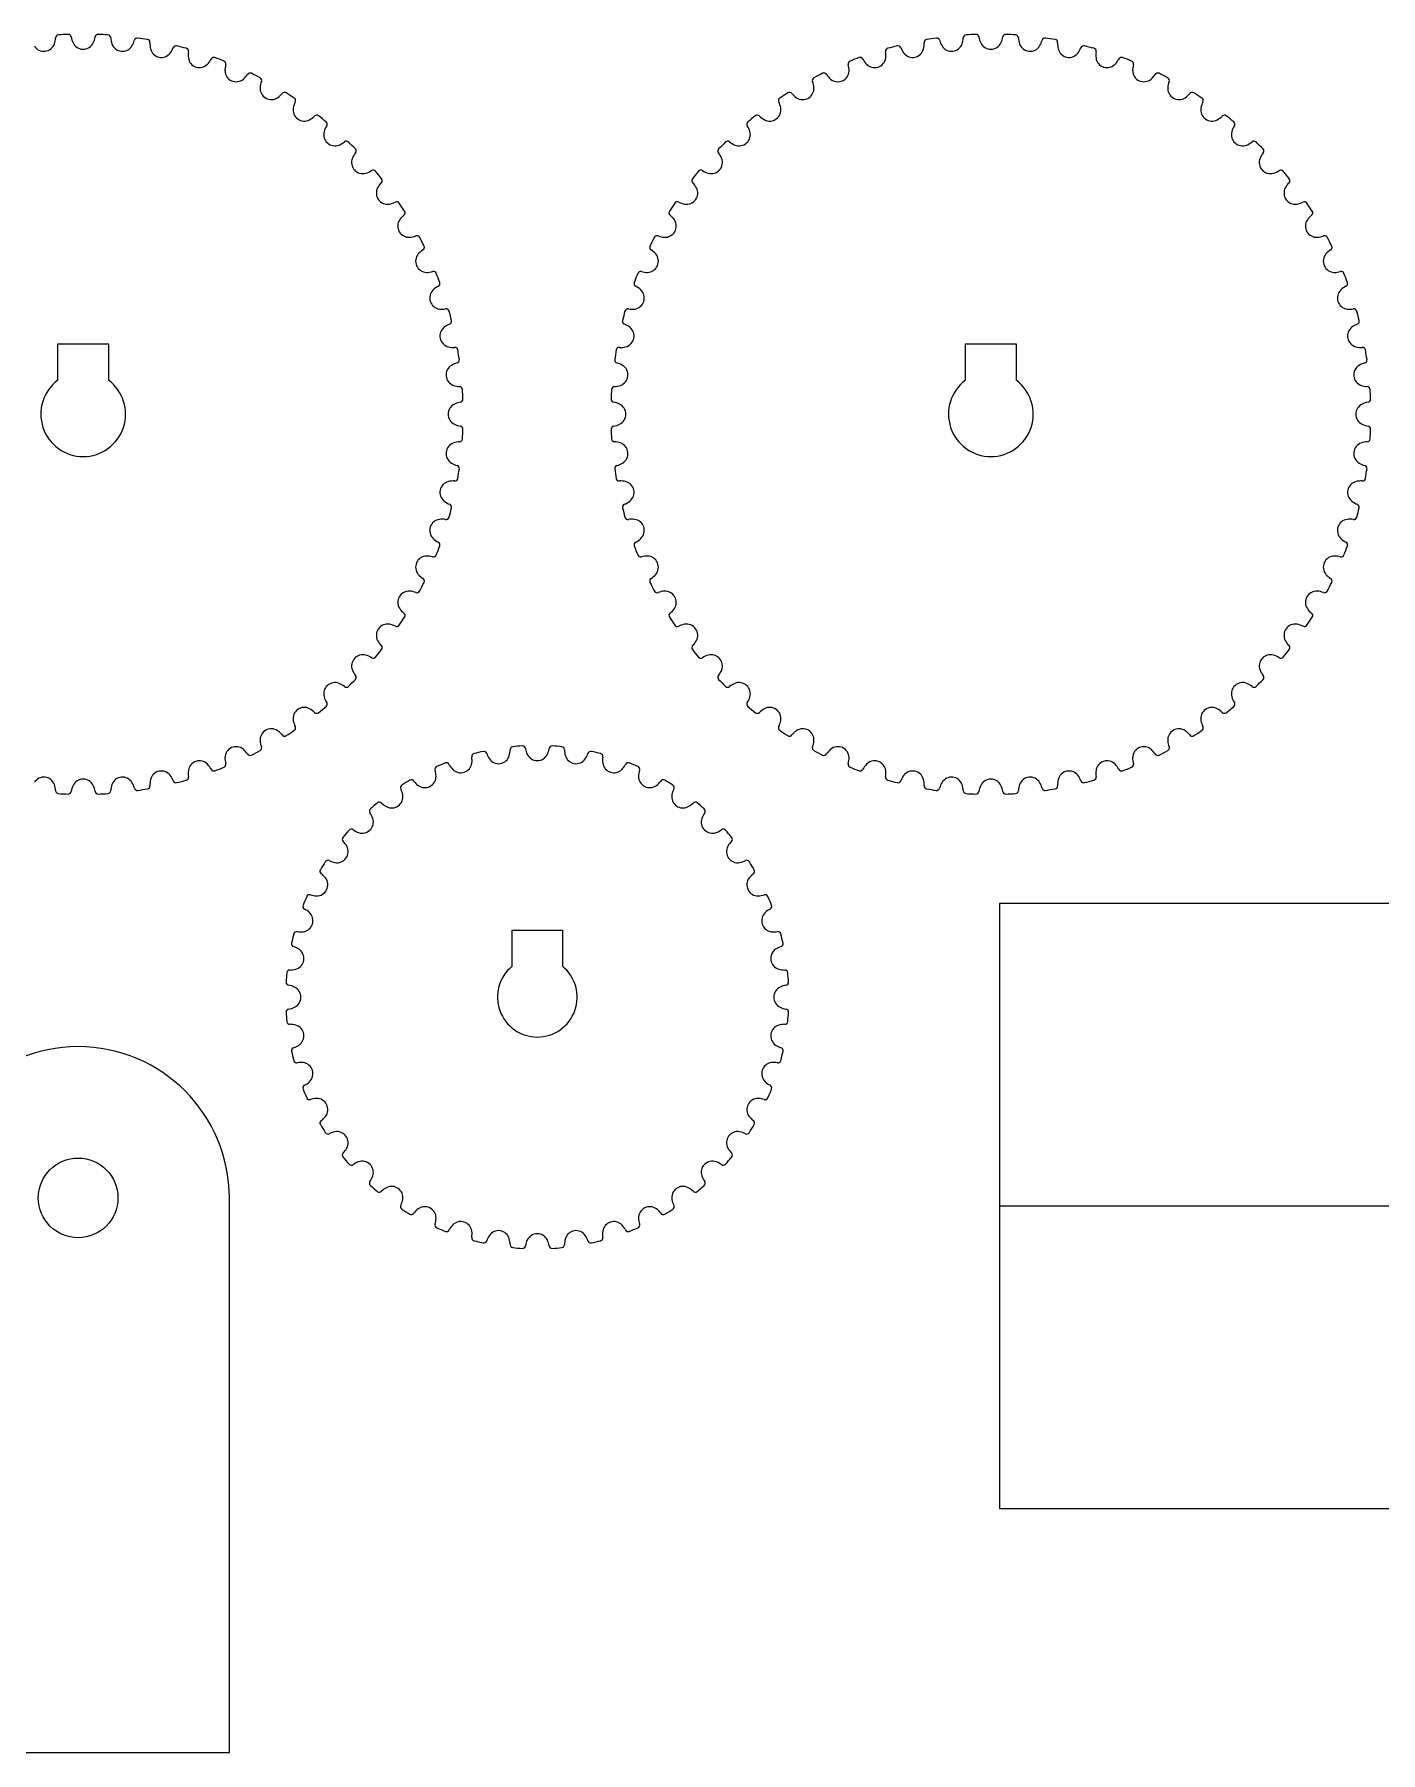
# Model space of a CAD drawing. Header units: millimetres. Extents: x -354 to 1300, y -263 to 109.
# Drawn here: x 1121.8 to 1188.6, y -254.6 to -169.5 of the extents above; entities that cross this region are included whole.
import ezdxf

# ---------------------------------------------------------------- set-up
doc = ezdxf.new("R2010")
doc.units = ezdxf.units.MM

msp = doc.modelspace()

# ---------------------------------------------------------------- linework, layer by layer
at = {"lineweight": 0}
for p, q in [((1123.01, -184.8), (1125.51, -184.8)), ((1123.01, -186.6), (1123.01, -184.8)), ((1125.51, -184.8), (1125.51, -186.6)), ((1168.01, -184.8), (1170.51, -184.8)), ((1168.01, -186.6), (1168.01, -184.8)), ((1170.51, -184.8), (1170.51, -186.6)), ((1227.189, -212.538), (1169.689, -212.538)), ((1169.689, -212.538), (1169.689, -242.538)), ((1145.525, -213.859), (1148.025, -213.859)), ((1145.525, -215.659), (1145.525, -213.859)), ((1148.025, -213.859), (1148.025, -215.659)), ((1131.508, -254.641), (1131.508, -227.141)), ((1169.689, -227.538), (1227.189, -227.538)), ((1169.689, -242.538), (1239.08, -242.538)), ((1066.508, -254.641), (1131.508, -254.641))]:
    msp.add_line(p, q, dxfattribs=at)
msp.add_circle((1124.008, -227.141), 1.975, dxfattribs=at)
for centre, radius, start, end in [((1123.041, -169.633), 0.15, 93.73712, 177.77204), ((1124.26, -188.288), 18.845, 92.26288, 93.73712), ((1123.522, -169.607), 0.15, 8.22796, 92.26288), ((1124.998, -169.607), 0.15, 87.73712, 171.77204), ((1124.26, -188.288), 18.845, 86.26288, 87.73712), ((1125.478, -169.633), 0.15, 2.22796, 86.26288), ((1168.041, -169.633), 0.15, 93.73712, 177.77204), ((1169.26, -188.288), 18.845, 92.26288, 93.73712), ((1168.522, -169.607), 0.15, 8.22796, 92.26288), ((1169.998, -169.607), 0.15, 87.73712, 171.77204), ((1169.26, -188.288), 18.845, 86.26288, 87.73712), ((1170.478, -169.633), 0.15, 2.22796, 86.26288), ((1122.31, -169.74), 0.555, 211.98923, 340.01077), ((1121.892, -169.588), 1, 340.01077, 357.77204), ((1124.66, -169.443), 1, 188.22796, 205.98923), ((1124.26, -169.638), 0.555, 205.98923, 334.01077), ((1123.86, -169.443), 1, 334.01077, 351.77204), ((1126.628, -169.588), 1, 182.22796, 199.98923), ((1126.209, -169.74), 0.555, 199.98923, 328.01077), ((1125.832, -169.504), 1, 328.01077, 345.77204), ((1126.947, -169.787), 0.15, 81.73712, 165.77204), ((1124.26, -188.288), 18.845, 80.26288, 81.73712), ((1127.422, -169.862), 0.15, 356.22796, 80.26288), ((1128.569, -169.938), 1, 176.22796, 193.98923), ((1128.137, -170.045), 0.555, 193.98923, 322.01077), ((1127.787, -169.771), 1, 322.01077, 339.77204), ((1128.866, -170.169), 0.15, 75.73712, 159.77204), ((1124.26, -188.288), 18.845, 74.26288, 75.73712), ((1129.33, -170.294), 0.15, 350.22796, 74.26288), ((1130.464, -170.489), 1, 170.22796, 187.98923), ((1164.189, -170.294), 0.15, 105.73712, 189.77204), ((1163.056, -170.489), 1, 352.01077, 9.77204), ((1169.26, -188.288), 18.845, 104.26288, 105.73712), ((1164.654, -170.169), 0.15, 20.22796, 104.26288), ((1165.733, -169.771), 1, 200.22796, 217.98923), ((1165.382, -170.045), 0.555, 217.98923, 346.01077), ((1164.951, -169.938), 1, 346.01077, 3.77204), ((1166.098, -169.862), 0.15, 99.73712, 183.77204), ((1169.26, -188.288), 18.845, 98.26288, 99.73712), ((1166.573, -169.787), 0.15, 14.22796, 98.26288), ((1167.688, -169.504), 1, 194.22796, 211.98923), ((1167.31, -169.74), 0.555, 211.98923, 340.01077), ((1166.892, -169.588), 1, 340.01077, 357.77204), ((1169.66, -169.443), 1, 188.22796, 205.98923), ((1169.26, -169.638), 0.555, 205.98923, 334.01077), ((1168.86, -169.443), 1, 334.01077, 351.77204), ((1171.628, -169.588), 1, 182.22796, 199.98923), ((1171.209, -169.74), 0.555, 199.98923, 328.01077), ((1170.832, -169.504), 1, 328.01077, 345.77204), ((1171.947, -169.787), 0.15, 81.73712, 165.77204), ((1169.26, -188.288), 18.845, 80.26288, 81.73712), ((1172.422, -169.862), 0.15, 356.22796, 80.26288), ((1173.569, -169.938), 1, 176.22796, 193.98923), ((1173.137, -170.045), 0.555, 193.98923, 322.01077), ((1172.787, -169.771), 1, 322.01077, 339.77204), ((1173.866, -170.169), 0.15, 75.73712, 159.77204), ((1169.26, -188.288), 18.845, 74.26288, 75.73712), ((1174.33, -170.294), 0.15, 350.22796, 74.26288), ((1175.464, -170.489), 1, 170.22796, 187.98923), ((1130.023, -170.551), 0.555, 187.98923, 316.01077), ((1129.703, -170.242), 1, 316.01077, 333.77204), ((1130.735, -170.75), 0.15, 69.73712, 153.77204), ((1124.26, -188.288), 18.845, 68.26288, 69.73712), ((1131.184, -170.922), 0.15, 344.22796, 68.26288), ((1132.29, -171.235), 1, 164.22796, 181.98923), ((1162.336, -170.922), 0.15, 111.73712, 195.77204), ((1161.23, -171.235), 1, 358.01077, 15.77204), ((1169.26, -188.288), 18.845, 110.26288, 111.73712), ((1162.785, -170.75), 0.15, 26.22796, 110.26288), ((1163.817, -170.242), 1, 206.22796, 223.98923), ((1163.497, -170.551), 0.555, 223.98923, 352.01077), ((1175.023, -170.551), 0.555, 187.98923, 316.01077), ((1174.703, -170.242), 1, 316.01077, 333.77204), ((1175.735, -170.75), 0.15, 69.73712, 153.77204), ((1169.26, -188.288), 18.845, 68.26288, 69.73712), ((1176.184, -170.922), 0.15, 344.22796, 68.26288), ((1177.29, -171.235), 1, 164.22796, 181.98923), ((1131.846, -171.25), 0.555, 181.98923, 310.01077), ((1131.559, -170.909), 1, 310.01077, 327.77204), ((1132.532, -171.523), 0.15, 63.73712, 147.77204), ((1124.26, -188.288), 18.845, 62.26288, 63.73712), ((1132.961, -171.741), 0.15, 338.22796, 62.26288), ((1134.029, -172.168), 1, 158.22796, 175.98923), ((1160.559, -171.741), 0.15, 117.73712, 201.77204), ((1159.491, -172.168), 1, 4.01077, 21.77204), ((1169.26, -188.288), 18.845, 116.26288, 117.73712), ((1160.988, -171.523), 0.15, 32.22796, 116.26288), ((1161.96, -170.909), 1, 212.22796, 229.98923), ((1161.674, -171.25), 0.555, 229.98923, 358.01077), ((1176.846, -171.25), 0.555, 181.98923, 310.01077), ((1176.559, -170.909), 1, 310.01077, 327.77204), ((1177.532, -171.523), 0.15, 63.73712, 147.77204), ((1169.26, -188.288), 18.845, 62.26288, 63.73712), ((1177.961, -171.741), 0.15, 338.22796, 62.26288), ((1179.029, -172.168), 1, 158.22796, 175.98923), ((1133.585, -172.136), 0.555, 175.98923, 304.01077), ((1133.336, -171.768), 1, 304.01077, 321.77204), ((1134.239, -172.479), 0.15, 57.73712, 141.77204), ((1124.26, -188.288), 18.845, 56.26288, 57.73712), ((1135.66, -173.277), 1, 152.22796, 169.98923), ((1134.643, -172.741), 0.15, 332.22796, 56.26288), ((1158.877, -172.741), 0.15, 123.73712, 207.77204), ((1157.86, -173.277), 1, 10.01077, 27.77204), ((1169.26, -188.288), 18.845, 122.26288, 123.73712), ((1159.28, -172.479), 0.15, 38.22796, 122.26288), ((1160.184, -171.768), 1, 218.22796, 235.98923), ((1159.935, -172.136), 0.555, 235.98923, 4.01077), ((1178.585, -172.136), 0.555, 175.98923, 304.01077), ((1178.336, -171.768), 1, 304.01077, 321.77204), ((1179.239, -172.479), 0.15, 57.73712, 141.77204), ((1169.26, -188.288), 18.845, 56.26288, 57.73712), ((1180.66, -173.277), 1, 152.22796, 169.98923), ((1179.643, -172.741), 0.15, 332.22796, 56.26288), ((1135.222, -173.2), 0.555, 169.98923, 298.01077), ((1135.013, -172.807), 1, 298.01077, 315.77204), ((1135.837, -173.609), 0.15, 51.73712, 135.77204), ((1124.26, -188.288), 18.845, 50.26288, 51.73712), ((1169.26, -188.288), 18.845, 128.26288, 129.73712), ((1157.683, -173.609), 0.15, 44.22796, 128.26288), ((1158.507, -172.807), 1, 224.22796, 241.98923), ((1158.298, -173.2), 0.555, 241.98923, 10.01077), ((1180.222, -173.2), 0.555, 169.98923, 298.01077), ((1180.013, -172.807), 1, 298.01077, 315.77204), ((1180.837, -173.609), 0.15, 51.73712, 135.77204), ((1169.26, -188.288), 18.845, 50.26288, 51.73712), ((1136.739, -174.428), 0.555, 163.98923, 292.01077), ((1137.167, -174.551), 1, 146.22796, 163.98923), ((1136.211, -173.912), 0.15, 326.22796, 50.26288), ((1156.781, -174.428), 0.555, 247.98923, 16.01077), ((1157.309, -173.912), 0.15, 129.73712, 213.77204), ((1156.353, -174.551), 1, 16.01077, 33.77204), ((1181.739, -174.428), 0.555, 163.98923, 292.01077), ((1182.167, -174.551), 1, 146.22796, 163.98923), ((1181.211, -173.912), 0.15, 326.22796, 50.26288), ((1136.572, -174.016), 1, 292.01077, 309.77204), ((1137.308, -174.899), 0.15, 45.73712, 129.77204), ((1124.26, -188.288), 18.845, 44.26288, 45.73712), ((1138.532, -175.975), 1, 140.22796, 157.98923), ((1137.648, -175.24), 0.15, 320.22796, 44.26288), ((1155.872, -175.24), 0.15, 135.73712, 219.77204), ((1154.988, -175.975), 1, 22.01077, 39.77204), ((1169.26, -188.288), 18.845, 134.26288, 135.73712), ((1156.212, -174.899), 0.15, 50.22796, 134.26288), ((1156.947, -174.016), 1, 230.22796, 247.98923), ((1181.572, -174.016), 1, 292.01077, 309.77204), ((1182.308, -174.899), 0.15, 45.73712, 129.77204), ((1169.26, -188.288), 18.845, 44.26288, 45.73712), ((1183.532, -175.975), 1, 140.22796, 157.98923), ((1182.648, -175.24), 0.15, 320.22796, 44.26288), ((1138.12, -175.808), 0.555, 157.98923, 286.01077), ((1137.997, -175.381), 1, 286.01077, 303.77204), ((1138.636, -176.337), 0.15, 39.73712, 123.77204), ((1124.26, -188.288), 18.845, 38.26288, 39.73712), ((1169.26, -188.288), 18.845, 140.26288, 141.73712), ((1154.884, -176.337), 0.15, 56.22796, 140.26288), ((1155.523, -175.381), 1, 236.22796, 253.98923), ((1155.4, -175.808), 0.555, 253.98923, 22.01077), ((1183.12, -175.808), 0.555, 157.98923, 286.01077), ((1182.997, -175.381), 1, 286.01077, 303.77204), ((1183.636, -176.337), 0.15, 39.73712, 123.77204), ((1169.26, -188.288), 18.845, 38.26288, 39.73712), ((1139.348, -177.326), 0.555, 151.98923, 280.01077), ((1139.741, -177.535), 1, 134.22796, 151.98923), ((1138.939, -176.711), 0.15, 314.22796, 38.26288), ((1154.172, -177.326), 0.555, 259.98923, 28.01077), ((1154.581, -176.711), 0.15, 141.73712, 225.77204), ((1153.779, -177.535), 1, 28.01077, 45.77204), ((1184.348, -177.326), 0.555, 151.98923, 280.01077), ((1184.741, -177.535), 1, 134.22796, 151.98923), ((1183.939, -176.711), 0.15, 314.22796, 38.26288), ((1139.271, -176.887), 1, 280.01077, 297.77204), ((1139.807, -177.905), 0.15, 33.73712, 117.77204), ((1124.26, -188.288), 18.845, 32.26288, 33.73712), ((1169.26, -188.288), 18.845, 146.26288, 147.73712), ((1153.713, -177.905), 0.15, 62.22796, 146.26288), ((1154.249, -176.887), 1, 242.22796, 259.98923), ((1184.271, -176.887), 1, 280.01077, 297.77204), ((1184.807, -177.905), 0.15, 33.73712, 117.77204), ((1169.26, -188.288), 18.845, 32.26288, 33.73712), ((1140.411, -178.963), 0.555, 145.98923, 274.01077), ((1140.78, -179.212), 1, 128.22796, 145.98923), ((1140.069, -178.308), 0.15, 308.22796, 32.26288), ((1153.109, -178.963), 0.555, 265.98923, 34.01077), ((1153.451, -178.308), 0.15, 147.73712, 231.77204), ((1152.74, -179.212), 1, 34.01077, 51.77204), ((1185.411, -178.963), 0.555, 145.98923, 274.01077), ((1185.78, -179.212), 1, 128.22796, 145.98923), ((1185.069, -178.308), 0.15, 308.22796, 32.26288), ((1140.38, -178.519), 1, 274.01077, 291.77204), ((1140.807, -179.587), 0.15, 27.73712, 111.77204), ((1124.26, -188.288), 18.845, 26.26288, 27.73712), ((1169.26, -188.288), 18.845, 152.26288, 153.73712), ((1152.713, -179.587), 0.15, 68.22796, 152.26288), ((1153.14, -178.519), 1, 248.22796, 265.98923), ((1185.38, -178.519), 1, 274.01077, 291.77204), ((1185.807, -179.587), 0.15, 27.73712, 111.77204), ((1169.26, -188.288), 18.845, 26.26288, 27.73712), ((1141.298, -180.702), 0.555, 139.98923, 268.01077), ((1141.638, -180.988), 1, 122.22796, 139.98923), ((1141.025, -180.015), 0.15, 302.22796, 26.26288), ((1152.222, -180.702), 0.555, 271.98923, 40.01077), ((1152.495, -180.015), 0.15, 153.73712, 237.77204), ((1151.881, -180.988), 1, 40.01077, 57.77204), ((1186.298, -180.702), 0.555, 139.98923, 268.01077), ((1186.638, -180.988), 1, 122.22796, 139.98923), ((1186.025, -180.015), 0.15, 302.22796, 26.26288), ((1141.313, -180.257), 1, 268.01077, 285.77204), ((1141.626, -181.364), 0.15, 21.73712, 105.77204), ((1124.26, -188.288), 18.845, 20.26288, 21.73712), ((1169.26, -188.288), 18.845, 158.26288, 159.73712), ((1151.894, -181.364), 0.15, 74.22796, 158.26288), ((1152.207, -180.257), 1, 254.22796, 271.98923), ((1186.313, -180.257), 1, 268.01077, 285.77204), ((1186.626, -181.364), 0.15, 21.73712, 105.77204), ((1169.26, -188.288), 18.845, 20.26288, 21.73712), ((1141.997, -182.525), 0.555, 133.98923, 262.01077), ((1142.306, -182.845), 1, 116.22796, 133.98923), ((1141.798, -181.813), 0.15, 296.22796, 20.26288), ((1151.722, -181.813), 0.15, 159.73712, 243.77204), ((1151.523, -182.525), 0.555, 277.98923, 46.01077), ((1151.214, -182.845), 1, 46.01077, 63.77204), ((1186.997, -182.525), 0.555, 133.98923, 262.01077), ((1187.306, -182.845), 1, 116.22796, 133.98923), ((1186.798, -181.813), 0.15, 296.22796, 20.26288), ((1142.059, -182.084), 1, 262.01077, 279.77204), ((1142.254, -183.217), 0.15, 15.73712, 99.77204), ((1151.266, -183.217), 0.15, 80.22796, 164.26288), ((1151.461, -182.084), 1, 260.22796, 277.98923), ((1187.059, -182.084), 1, 262.01077, 279.77204), ((1187.254, -183.217), 0.15, 15.73712, 99.77204), ((1142.502, -184.41), 0.555, 127.98923, 256.01077), ((1142.776, -184.761), 1, 110.22796, 127.98923), ((1124.26, -188.288), 18.845, 14.26288, 15.73712), ((1142.379, -183.682), 0.15, 290.22796, 14.26288), ((1151.141, -183.682), 0.15, 165.73712, 249.77204), ((1169.26, -188.288), 18.845, 164.26288, 165.73712), ((1150.744, -184.761), 1, 52.01077, 69.77204), ((1151.017, -184.41), 0.555, 283.98923, 52.01077), ((1187.502, -184.41), 0.555, 127.98923, 256.01077), ((1187.776, -184.761), 1, 110.22796, 127.98923), ((1169.26, -188.288), 18.845, 14.26288, 15.73712), ((1187.379, -183.682), 0.15, 290.22796, 14.26288), ((1142.61, -183.978), 1, 256.01077, 273.77204), ((1142.686, -185.126), 0.15, 9.73712, 93.77204), ((1142.761, -185.601), 0.15, 284.22796, 8.26288), ((1124.26, -188.288), 18.845, 8.26288, 9.73712), ((1150.759, -185.601), 0.15, 171.73712, 255.77204), ((1169.26, -188.288), 18.845, 170.26288, 171.73712), ((1150.834, -185.126), 0.15, 86.22796, 170.26288), ((1150.91, -183.978), 1, 266.22796, 283.98923), ((1187.61, -183.978), 1, 256.01077, 273.77204), ((1187.686, -185.126), 0.15, 9.73712, 93.77204), ((1187.761, -185.601), 0.15, 284.22796, 8.26288), ((1169.26, -188.288), 18.845, 8.26288, 9.73712), ((1142.808, -186.338), 0.555, 121.98923, 250.01077), ((1143.043, -186.716), 1, 104.22796, 121.98923), ((1150.476, -186.716), 1, 58.01077, 75.77204), ((1150.712, -186.338), 0.555, 289.98923, 58.01077), ((1187.808, -186.338), 0.555, 121.98923, 250.01077), ((1188.043, -186.716), 1, 104.22796, 121.98923), ((1124.26, -188.288), 2.1, 126.52961, 53.47039), ((1142.96, -185.92), 1, 250.01077, 267.77204), ((1142.915, -187.069), 0.15, 3.73712, 87.77204), ((1124.26, -188.288), 18.845, 2.26288, 3.73712), ((1169.26, -188.288), 18.845, 176.26288, 177.73712), ((1150.605, -187.069), 0.15, 92.22796, 176.26288), ((1150.56, -185.92), 1, 272.22796, 289.98923), ((1169.26, -188.288), 2.1, 126.52961, 53.47039), ((1187.96, -185.92), 1, 250.01077, 267.77204), ((1187.915, -187.069), 0.15, 3.73712, 87.77204), ((1169.26, -188.288), 18.845, 2.26288, 3.73712), ((1142.91, -188.288), 0.555, 115.98923, 244.01077), ((1143.105, -188.688), 1, 98.22796, 115.98923), ((1142.94, -187.55), 0.15, 278.22796, 2.26288), ((1150.58, -187.55), 0.15, 177.73712, 261.77204), ((1150.415, -188.688), 1, 64.01077, 81.77204), ((1150.61, -188.288), 0.555, 295.98923, 64.01077), ((1187.91, -188.288), 0.555, 115.98923, 244.01077), ((1188.105, -188.688), 1, 98.22796, 115.98923), ((1187.94, -187.55), 0.15, 278.22796, 2.26288), ((1143.105, -187.888), 1, 244.01077, 261.77204), ((1142.94, -189.026), 0.15, 357.73712, 81.77204), ((1124.26, -188.288), 18.845, 356.26288, 357.73712), ((1150.58, -189.026), 0.15, 98.22796, 182.26288), ((1169.26, -188.288), 18.845, 182.26288, 183.73712), ((1150.415, -187.888), 1, 278.22796, 295.98923), ((1188.105, -187.888), 1, 244.01077, 261.77204), ((1187.94, -189.026), 0.15, 357.73712, 81.77204), ((1169.26, -188.288), 18.845, 356.26288, 357.73712), ((1142.808, -190.237), 0.555, 109.98923, 238.01077), ((1142.96, -190.655), 1, 92.22796, 109.98923), ((1142.915, -189.506), 0.15, 272.22796, 356.26288), ((1150.605, -189.506), 0.15, 183.73712, 267.77204), ((1150.56, -190.655), 1, 70.01077, 87.77204), ((1150.712, -190.237), 0.555, 301.98923, 70.01077), ((1187.808, -190.237), 0.555, 109.98923, 238.01077), ((1187.96, -190.655), 1, 92.22796, 109.98923), ((1187.915, -189.506), 0.15, 272.22796, 356.26288), ((1143.043, -189.86), 1, 238.01077, 255.77204), ((1150.476, -189.86), 1, 284.22796, 301.98923), ((1188.043, -189.86), 1, 238.01077, 255.77204), ((1142.502, -192.165), 0.555, 103.98923, 232.01077), ((1142.61, -192.597), 1, 86.22796, 103.98923), ((1142.686, -191.45), 0.15, 266.22796, 350.26288), ((1142.761, -190.975), 0.15, 351.73712, 75.77204), ((1124.26, -188.288), 18.845, 350.26288, 351.73712), ((1150.759, -190.975), 0.15, 104.22796, 188.26288), ((1169.26, -188.288), 18.845, 188.26288, 189.73712), ((1150.834, -191.45), 0.15, 189.73712, 273.77204), ((1150.91, -192.597), 1, 76.01077, 93.77204), ((1151.017, -192.165), 0.555, 307.98923, 76.01077), ((1187.502, -192.165), 0.555, 103.98923, 232.01077), ((1187.61, -192.597), 1, 86.22796, 103.98923), ((1187.686, -191.45), 0.15, 266.22796, 350.26288), ((1187.761, -190.975), 0.15, 351.73712, 75.77204), ((1169.26, -188.288), 18.845, 350.26288, 351.73712), ((1142.776, -191.815), 1, 232.01077, 249.77204), ((1124.26, -188.288), 18.845, 344.26288, 345.73712), ((1142.379, -192.894), 0.15, 345.73712, 69.77204), ((1151.141, -192.894), 0.15, 110.22796, 194.26288), ((1169.26, -188.288), 18.845, 194.26288, 195.73712), ((1150.744, -191.815), 1, 290.22796, 307.98923), ((1187.776, -191.815), 1, 232.01077, 249.77204), ((1169.26, -188.288), 18.845, 344.26288, 345.73712), ((1187.379, -192.894), 0.15, 345.73712, 69.77204), ((1141.997, -194.051), 0.555, 97.98923, 226.01077), ((1142.059, -194.492), 1, 80.22796, 97.98923), ((1142.254, -193.358), 0.15, 260.22796, 344.26288), ((1151.266, -193.358), 0.15, 195.73712, 279.77204), ((1151.461, -194.492), 1, 82.01077, 99.77204), ((1151.523, -194.051), 0.555, 313.98923, 82.01077), ((1186.997, -194.051), 0.555, 97.98923, 226.01077), ((1187.059, -194.492), 1, 80.22796, 97.98923), ((1187.254, -193.358), 0.15, 260.22796, 344.26288), ((1142.306, -193.731), 1, 226.01077, 243.77204), ((1124.26, -188.288), 18.845, 338.26288, 339.73712), ((1141.798, -194.762), 0.15, 339.73712, 63.77204), ((1151.722, -194.762), 0.15, 116.22796, 200.26288), ((1169.26, -188.288), 18.845, 200.26288, 201.73712), ((1151.214, -193.731), 1, 296.22796, 313.98923), ((1187.306, -193.731), 1, 226.01077, 243.77204), ((1169.26, -188.288), 18.845, 338.26288, 339.73712), ((1186.798, -194.762), 0.15, 339.73712, 63.77204), ((1141.298, -195.873), 0.555, 91.98923, 220.01077), ((1141.313, -196.318), 1, 74.22796, 91.98923), ((1141.626, -195.211), 0.15, 254.22796, 338.26288), ((1151.894, -195.211), 0.15, 201.73712, 285.77204), ((1152.207, -196.318), 1, 88.01077, 105.77204), ((1152.222, -195.873), 0.555, 319.98923, 88.01077), ((1186.298, -195.873), 0.555, 91.98923, 220.01077), ((1186.313, -196.318), 1, 74.22796, 91.98923), ((1186.626, -195.211), 0.15, 254.22796, 338.26288), ((1141.638, -195.587), 1, 220.01077, 237.77204), ((1124.26, -188.288), 18.845, 332.26288, 333.73712), ((1141.025, -196.56), 0.15, 333.73712, 57.77204), ((1152.495, -196.56), 0.15, 122.22796, 206.26288), ((1169.26, -188.288), 18.845, 206.26288, 207.73712), ((1151.881, -195.587), 1, 302.22796, 319.98923), ((1186.638, -195.587), 1, 220.01077, 237.77204), ((1169.26, -188.288), 18.845, 332.26288, 333.73712), ((1186.025, -196.56), 0.15, 333.73712, 57.77204), ((1140.411, -197.613), 0.555, 85.98923, 214.01077), ((1140.38, -198.057), 1, 68.22796, 85.98923), ((1140.807, -196.989), 0.15, 248.22796, 332.26288), ((1152.713, -196.989), 0.15, 207.73712, 291.77204), ((1153.14, -198.057), 1, 94.01077, 111.77204), ((1153.109, -197.613), 0.555, 325.98923, 94.01077), ((1185.411, -197.613), 0.555, 85.98923, 214.01077), ((1185.38, -198.057), 1, 68.22796, 85.98923), ((1185.807, -196.989), 0.15, 248.22796, 332.26288), ((1124.26, -188.288), 18.845, 326.26288, 327.73712), ((1140.78, -197.364), 1, 214.01077, 231.77204), ((1140.069, -198.267), 0.15, 327.73712, 51.77204), ((1153.451, -198.267), 0.15, 128.22796, 212.26288), ((1169.26, -188.288), 18.845, 212.26288, 213.73712), ((1152.74, -197.364), 1, 308.22796, 325.98923), ((1169.26, -188.288), 18.845, 326.26288, 327.73712), ((1185.78, -197.364), 1, 214.01077, 231.77204), ((1185.069, -198.267), 0.15, 327.73712, 51.77204), ((1139.348, -199.25), 0.555, 79.98923, 208.01077), ((1139.271, -199.688), 1, 62.22796, 79.98923), ((1139.807, -198.671), 0.15, 242.22796, 326.26288), ((1153.713, -198.671), 0.15, 213.73712, 297.77204), ((1154.249, -199.688), 1, 100.01077, 117.77204), ((1154.172, -199.25), 0.555, 331.98923, 100.01077), ((1184.348, -199.25), 0.555, 79.98923, 208.01077), ((1184.271, -199.688), 1, 62.22796, 79.98923), ((1184.807, -198.671), 0.15, 242.22796, 326.26288), ((1124.26, -188.288), 18.845, 320.26288, 321.73712), ((1139.741, -199.041), 1, 208.01077, 225.77204), ((1138.939, -199.865), 0.15, 321.73712, 45.77204), ((1154.581, -199.865), 0.15, 134.22796, 218.26288), ((1169.26, -188.288), 18.845, 218.26288, 219.73712), ((1153.779, -199.041), 1, 314.22796, 331.98923), ((1169.26, -188.288), 18.845, 320.26288, 321.73712), ((1184.741, -199.041), 1, 208.01077, 225.77204), ((1183.939, -199.865), 0.15, 321.73712, 45.77204), ((1138.12, -200.767), 0.555, 73.98923, 202.01077), ((1138.532, -200.6), 1, 202.01077, 219.77204), ((1137.997, -201.195), 1, 56.22796, 73.98923), ((1138.636, -200.239), 0.15, 236.22796, 320.26288), ((1154.884, -200.239), 0.15, 219.73712, 303.77204), ((1155.523, -201.195), 1, 106.01077, 123.77204), ((1155.4, -200.767), 0.555, 337.98923, 106.01077), ((1154.988, -200.6), 1, 320.22796, 337.98923), ((1183.12, -200.767), 0.555, 73.98923, 202.01077), ((1183.532, -200.6), 1, 202.01077, 219.77204), ((1182.997, -201.195), 1, 56.22796, 73.98923), ((1183.636, -200.239), 0.15, 236.22796, 320.26288), ((1136.739, -202.147), 0.555, 67.98923, 196.01077), ((1136.572, -202.56), 1, 50.22796, 67.98923), ((1137.308, -201.676), 0.15, 230.22796, 314.26288), ((1124.26, -188.288), 18.845, 314.26288, 315.73712), ((1137.648, -201.336), 0.15, 315.73712, 39.77204), ((1155.872, -201.336), 0.15, 140.22796, 224.26288), ((1169.26, -188.288), 18.845, 224.26288, 225.73712), ((1156.212, -201.676), 0.15, 225.73712, 309.77204), ((1156.947, -202.56), 1, 112.01077, 129.77204), ((1156.781, -202.147), 0.555, 343.98923, 112.01077), ((1181.739, -202.147), 0.555, 67.98923, 196.01077), ((1181.572, -202.56), 1, 50.22796, 67.98923), ((1182.308, -201.676), 0.15, 230.22796, 314.26288), ((1169.26, -188.288), 18.845, 314.26288, 315.73712), ((1182.648, -201.336), 0.15, 315.73712, 39.77204), ((1137.167, -202.025), 1, 196.01077, 213.77204), ((1136.211, -202.664), 0.15, 309.73712, 33.77204), ((1157.309, -202.664), 0.15, 146.22796, 230.26288), ((1156.353, -202.025), 1, 326.22796, 343.98923), ((1182.167, -202.025), 1, 196.01077, 213.77204), ((1181.211, -202.664), 0.15, 309.73712, 33.77204), ((1135.222, -203.376), 0.555, 61.98923, 190.01077), ((1135.66, -203.299), 1, 190.01077, 207.77204), ((1135.013, -203.769), 1, 44.22796, 61.98923), ((1135.837, -202.967), 0.15, 224.22796, 308.26288), ((1124.26, -188.288), 18.845, 308.26288, 309.73712), ((1169.26, -188.288), 18.845, 230.26288, 231.73712), ((1157.683, -202.967), 0.15, 231.73712, 315.77204), ((1158.507, -203.769), 1, 118.01077, 135.77204), ((1158.298, -203.376), 0.555, 349.98923, 118.01077), ((1157.86, -203.299), 1, 332.22796, 349.98923), ((1180.222, -203.376), 0.555, 61.98923, 190.01077), ((1180.66, -203.299), 1, 190.01077, 207.77204), ((1180.013, -203.769), 1, 44.22796, 61.98923), ((1180.837, -202.967), 0.15, 224.22796, 308.26288), ((1169.26, -188.288), 18.845, 308.26288, 309.73712), ((1133.585, -204.439), 0.555, 55.98923, 184.01077), ((1133.336, -204.808), 1, 38.22796, 55.98923), ((1134.239, -204.096), 0.15, 218.22796, 302.26288), ((1124.26, -188.288), 18.845, 302.26288, 303.73712), ((1134.643, -203.834), 0.15, 303.73712, 27.77204), ((1158.877, -203.834), 0.15, 152.22796, 236.26288), ((1169.26, -188.288), 18.845, 236.26288, 237.73712), ((1159.28, -204.096), 0.15, 237.73712, 321.77204), ((1160.184, -204.808), 1, 124.01077, 141.77204), ((1159.935, -204.439), 0.555, 355.98923, 124.01077), ((1178.585, -204.439), 0.555, 55.98923, 184.01077), ((1178.336, -204.808), 1, 38.22796, 55.98923), ((1179.239, -204.096), 0.15, 218.22796, 302.26288), ((1169.26, -188.288), 18.845, 302.26288, 303.73712), ((1179.643, -203.834), 0.15, 303.73712, 27.77204), ((1131.846, -205.325), 0.555, 49.98923, 178.01077), ((1131.559, -205.666), 1, 32.22796, 49.98923), ((1132.532, -205.053), 0.15, 212.22796, 296.26288), ((1124.26, -188.288), 18.845, 296.26288, 297.73712), ((1134.029, -204.408), 1, 184.01077, 201.77204), ((1132.961, -204.835), 0.15, 297.73712, 21.77204), ((1143.674, -205.26), 0.15, 104.57157, 189.39533), ((1142.539, -205.448), 1, 352.01077, 9.39533), ((1146.775, -217.188), 12.475, 102.42843, 104.57157), ((1144.122, -205.152), 0.15, 17.60467, 102.42843), ((1145.218, -204.804), 1, 197.60467, 214.98923), ((1144.854, -205.06), 0.555, 214.98923, 343.01077), ((1144.428, -204.93), 1, 343.01077, 0.39533), ((1145.578, -204.922), 0.15, 95.57157, 180.39533), ((1146.775, -217.188), 12.475, 93.42843, 95.57157), ((1146.038, -204.885), 0.15, 8.60467, 93.42843), ((1147.175, -204.713), 1, 188.60467, 205.98923), ((1146.775, -204.908), 0.555, 205.98923, 334.01077), ((1146.375, -204.713), 1, 334.01077, 351.39533), ((1147.512, -204.885), 0.15, 86.57157, 171.39533), ((1146.775, -217.188), 12.475, 84.42843, 86.57157), ((1147.971, -204.922), 0.15, 359.60467, 84.42843), ((1149.121, -204.93), 1, 179.60467, 196.98923), ((1148.696, -205.06), 0.555, 196.98923, 325.01077), ((1148.331, -204.804), 1, 325.01077, 342.39533), ((1149.427, -205.152), 0.15, 77.57157, 162.39533), ((1146.775, -217.188), 12.475, 75.42843, 77.57157), ((1149.876, -205.26), 0.15, 350.60467, 75.42843), ((1151.01, -205.448), 1, 170.60467, 187.98923), ((1160.559, -204.835), 0.15, 158.22796, 242.26288), ((1159.491, -204.408), 1, 338.22796, 355.98923), ((1169.26, -188.288), 18.845, 242.26288, 243.73712), ((1160.988, -205.053), 0.15, 243.73712, 327.77204), ((1161.96, -205.666), 1, 130.01077, 147.77204), ((1161.674, -205.325), 0.555, 1.98923, 130.01077), ((1176.846, -205.325), 0.555, 49.98923, 178.01077), ((1176.559, -205.666), 1, 32.22796, 49.98923), ((1177.532, -205.053), 0.15, 212.22796, 296.26288), ((1169.26, -188.288), 18.845, 296.26288, 297.73712), ((1179.029, -204.408), 1, 184.01077, 201.77204), ((1177.961, -204.835), 0.15, 297.73712, 21.77204), ((1128.137, -206.53), 0.555, 37.98923, 166.01077), ((1130.464, -206.087), 1, 172.01077, 189.77204), ((1130.023, -206.025), 0.555, 43.98923, 172.01077), ((1129.703, -206.334), 1, 26.22796, 43.98923), ((1130.735, -205.826), 0.15, 206.22796, 290.26288), ((1124.26, -188.288), 18.845, 290.26288, 291.73712), ((1131.184, -205.653), 0.15, 291.73712, 15.77204), ((1132.29, -205.341), 1, 178.01077, 195.77204), ((1141.846, -205.892), 0.15, 113.57157, 198.39533), ((1140.755, -206.255), 1, 1.01077, 18.39533), ((1146.775, -217.188), 12.475, 111.42843, 113.57157), ((1142.272, -205.715), 0.15, 26.60467, 111.42843), ((1143.3, -205.2), 1, 206.60467, 223.98923), ((1142.98, -205.509), 0.555, 223.98923, 352.01077), ((1150.57, -205.509), 0.555, 187.98923, 316.01077), ((1150.249, -205.2), 1, 316.01077, 333.39533), ((1151.278, -205.715), 0.15, 68.57157, 153.39533), ((1146.775, -217.188), 12.475, 66.42843, 68.57157), ((1151.704, -205.892), 0.15, 341.60467, 66.42843), ((1152.795, -206.255), 1, 161.60467, 178.98923), ((1162.336, -205.653), 0.15, 164.22796, 248.26288), ((1161.23, -205.341), 1, 344.22796, 1.98923), ((1169.26, -188.288), 18.845, 248.26288, 249.73712), ((1162.785, -205.826), 0.15, 249.73712, 333.77204), ((1163.817, -206.334), 1, 136.01077, 153.77204), ((1163.497, -206.025), 0.555, 7.98923, 136.01077), ((1163.056, -206.087), 1, 350.22796, 7.98923), ((1165.382, -206.53), 0.555, 13.98923, 142.01077), ((1173.137, -206.53), 0.555, 37.98923, 166.01077), ((1175.464, -206.087), 1, 172.01077, 189.77204), ((1175.023, -206.025), 0.555, 43.98923, 172.01077), ((1174.703, -206.334), 1, 26.22796, 43.98923), ((1175.735, -205.826), 0.15, 206.22796, 290.26288), ((1169.26, -188.288), 18.845, 290.26288, 291.73712), ((1176.184, -205.653), 0.15, 291.73712, 15.77204), ((1177.29, -205.341), 1, 178.01077, 195.77204), ((1122.31, -206.836), 0.555, 19.98923, 148.01077), ((1121.892, -206.988), 1, 2.22796, 19.98923), ((1123.041, -206.943), 0.15, 182.22796, 266.26288), ((1123.522, -206.968), 0.15, 267.73712, 351.77204), ((1124.66, -207.133), 1, 154.01077, 171.77204), ((1124.26, -206.938), 0.555, 25.98923, 154.01077), ((1123.86, -207.133), 1, 8.22796, 25.98923), ((1124.998, -206.968), 0.15, 188.22796, 272.26288), ((1125.478, -206.943), 0.15, 273.73712, 357.77204), ((1126.628, -206.988), 1, 160.01077, 177.77204), ((1126.209, -206.836), 0.555, 31.98923, 160.01077), ((1125.832, -207.071), 1, 14.22796, 31.98923), ((1126.947, -206.789), 0.15, 194.22796, 278.26288), ((1124.26, -188.288), 18.845, 278.26288, 279.73712), ((1127.422, -206.713), 0.15, 279.73712, 3.77204), ((1128.569, -206.638), 1, 166.01077, 183.77204), ((1127.787, -206.804), 1, 20.22796, 37.98923), ((1128.866, -206.407), 0.15, 200.22796, 284.26288), ((1124.26, -188.288), 18.845, 284.26288, 285.73712), ((1129.33, -206.282), 0.15, 285.73712, 9.77204), ((1140.14, -206.802), 0.15, 122.57157, 207.39533), ((1139.119, -207.331), 1, 10.01077, 27.39533), ((1146.775, -217.188), 12.475, 120.42843, 122.57157), ((1140.533, -206.561), 0.15, 35.60467, 120.42843), ((1141.468, -205.891), 1, 215.60467, 232.98923), ((1141.2, -206.247), 0.555, 232.98923, 1.01077), ((1152.35, -206.247), 0.555, 178.98923, 307.01077), ((1152.082, -205.891), 1, 307.01077, 324.39533), ((1153.017, -206.561), 0.15, 59.57157, 144.39533), ((1146.775, -217.188), 12.475, 57.42843, 59.57157), ((1154.431, -207.331), 1, 152.60467, 169.98923), ((1153.41, -206.802), 0.15, 332.60467, 57.42843), ((1164.189, -206.282), 0.15, 170.22796, 254.26288), ((1169.26, -188.288), 18.845, 254.26288, 255.73712), ((1164.654, -206.407), 0.15, 255.73712, 339.77204), ((1165.733, -206.804), 1, 142.01077, 159.77204), ((1164.951, -206.638), 1, 356.22796, 13.98923), ((1166.098, -206.713), 0.15, 176.22796, 260.26288), ((1169.26, -188.288), 18.845, 260.26288, 261.73712), ((1166.573, -206.789), 0.15, 261.73712, 345.77204), ((1167.688, -207.071), 1, 148.01077, 165.77204), ((1167.31, -206.836), 0.555, 19.98923, 148.01077), ((1166.892, -206.988), 1, 2.22796, 19.98923), ((1168.041, -206.943), 0.15, 182.22796, 266.26288), ((1168.522, -206.968), 0.15, 267.73712, 351.77204), ((1169.66, -207.133), 1, 154.01077, 171.77204), ((1169.26, -206.938), 0.555, 25.98923, 154.01077), ((1168.86, -207.133), 1, 8.22796, 25.98923), ((1169.998, -206.968), 0.15, 188.22796, 272.26288), ((1170.478, -206.943), 0.15, 273.73712, 357.77204), ((1171.628, -206.988), 1, 160.01077, 177.77204), ((1171.209, -206.836), 0.555, 31.98923, 160.01077), ((1170.832, -207.071), 1, 14.22796, 31.98923), ((1171.947, -206.789), 0.15, 194.22796, 278.26288), ((1169.26, -188.288), 18.845, 278.26288, 279.73712), ((1172.422, -206.713), 0.15, 279.73712, 3.77204), ((1173.569, -206.638), 1, 166.01077, 183.77204), ((1172.787, -206.804), 1, 20.22796, 37.98923), ((1173.866, -206.407), 0.15, 200.22796, 284.26288), ((1169.26, -188.288), 18.845, 284.26288, 285.73712), ((1174.33, -206.282), 0.15, 285.73712, 9.77204), ((1124.26, -188.288), 18.845, 266.26288, 267.73712), ((1124.26, -188.288), 18.845, 272.26288, 273.73712), ((1146.775, -217.188), 12.475, 129.42843, 131.57157), ((1138.947, -207.668), 0.15, 44.60467, 129.42843), ((1139.766, -206.861), 1, 224.60467, 241.98923), ((1139.557, -207.254), 0.555, 241.98923, 10.01077), ((1153.993, -207.254), 0.555, 169.98923, 298.01077), ((1153.784, -206.861), 1, 298.01077, 315.39533), ((1154.603, -207.668), 0.15, 50.57157, 135.39533), ((1146.775, -217.188), 12.475, 48.42843, 50.57157), ((1169.26, -188.288), 18.845, 266.26288, 267.73712), ((1169.26, -188.288), 18.845, 272.26288, 273.73712), ((1138.092, -208.505), 0.555, 250.98923, 19.01077), ((1138.596, -207.968), 0.15, 131.57157, 216.39533), ((1137.671, -208.65), 1, 19.01077, 36.39533), ((1155.458, -208.505), 0.555, 160.98923, 289.01077), ((1155.879, -208.65), 1, 143.60467, 160.98923), ((1154.953, -207.968), 0.15, 323.60467, 48.42843), ((1137.255, -209.361), 0.15, 140.57157, 225.39533), ((1146.775, -217.188), 12.475, 138.42843, 140.57157), ((1136.447, -210.179), 1, 28.01077, 45.39533), ((1137.554, -209.01), 0.15, 53.60467, 138.42843), ((1138.236, -208.084), 1, 233.60467, 250.98923), ((1155.313, -208.084), 1, 289.01077, 306.39533), ((1155.995, -209.01), 0.15, 41.57157, 126.39533), ((1146.775, -217.188), 12.475, 39.42843, 41.57157), ((1157.102, -210.179), 1, 134.60467, 151.98923), ((1156.295, -209.361), 0.15, 314.60467, 39.42843), ((1136.84, -209.97), 0.555, 259.98923, 28.01077), ((1156.71, -209.97), 0.555, 151.98923, 280.01077), ((1136.147, -210.946), 0.15, 149.57157, 234.39533), ((1146.775, -217.188), 12.475, 147.42843, 149.57157), ((1135.478, -211.881), 1, 37.01077, 54.39533), ((1136.388, -210.553), 0.15, 62.60467, 147.42843), ((1136.917, -209.532), 1, 242.60467, 259.98923), ((1156.632, -209.532), 1, 280.01077, 297.39533), ((1157.161, -210.553), 0.15, 32.57157, 117.39533), ((1158.072, -211.881), 1, 125.60467, 142.98923), ((1146.775, -217.188), 12.475, 30.42843, 32.57157), ((1157.402, -210.946), 0.15, 305.60467, 30.42843), ((1135.833, -211.613), 0.555, 268.98923, 37.01077), ((1157.716, -211.613), 0.555, 142.98923, 271.01077), ((1135.302, -212.686), 0.15, 158.57157, 243.39533), ((1146.775, -217.188), 12.475, 156.42843, 158.57157), ((1134.787, -213.714), 1, 46.01077, 63.39533), ((1135.478, -212.26), 0.15, 71.60467, 156.42843), ((1135.841, -211.168), 1, 251.60467, 268.98923), ((1157.709, -211.168), 1, 271.01077, 288.39533), ((1158.071, -212.26), 0.15, 23.57157, 108.39533), ((1158.763, -213.714), 1, 116.60467, 133.98923), ((1146.775, -217.188), 12.475, 21.42843, 23.57157), ((1158.248, -212.686), 0.15, 296.60467, 21.42843), ((1135.096, -213.394), 0.555, 277.98923, 46.01077), ((1158.454, -213.394), 0.555, 133.98923, 262.01077), ((1134.739, -214.536), 0.15, 167.57157, 252.39533), ((1146.775, -217.188), 12.475, 165.42843, 167.57157), ((1134.846, -214.088), 0.15, 80.60467, 165.42843), ((1135.034, -212.953), 1, 260.60467, 277.98923), ((1158.516, -212.953), 1, 262.01077, 279.39533), ((1158.703, -214.088), 0.15, 14.57157, 99.39533), ((1146.775, -217.188), 12.475, 12.42843, 14.57157), ((1158.811, -214.536), 0.15, 287.60467, 12.42843), ((1134.391, -215.632), 1, 55.01077, 72.39533), ((1134.646, -215.267), 0.555, 286.98923, 55.01077), ((1158.904, -215.267), 0.555, 124.98923, 253.01077), ((1159.159, -215.632), 1, 107.60467, 124.98923), ((1146.775, -217.188), 12.475, 174.42843, 176.57157), ((1134.508, -215.992), 0.15, 89.60467, 174.42843), ((1134.516, -214.842), 1, 269.60467, 286.98923), ((1146.775, -217.188), 1.975, 129.26525, 50.73475), ((1159.034, -214.842), 1, 253.01077, 270.39533), ((1159.042, -215.992), 0.15, 5.57157, 90.39533), ((1146.775, -217.188), 12.475, 3.42843, 5.57157), ((1134.472, -216.451), 0.15, 176.57157, 261.39533), ((1134.3, -217.588), 1, 64.01077, 81.39533), ((1134.495, -217.188), 0.555, 295.98923, 64.01077), ((1159.055, -217.188), 0.555, 115.98923, 244.01077), ((1159.25, -217.588), 1, 98.60467, 115.98923), ((1159.078, -216.451), 0.15, 278.60467, 3.42843), ((1134.472, -217.925), 0.15, 98.60467, 183.42843), ((1146.775, -217.188), 12.475, 183.42843, 185.57157), ((1134.3, -216.788), 1, 278.60467, 295.98923), ((1159.25, -216.788), 1, 244.01077, 261.39533), ((1159.078, -217.925), 0.15, 356.57157, 81.39533), ((1146.775, -217.188), 12.475, 354.42843, 356.57157), ((1134.508, -218.385), 0.15, 185.57157, 270.39533), ((1134.516, -219.535), 1, 73.01077, 90.39533), ((1134.646, -219.109), 0.555, 304.98923, 73.01077), ((1158.904, -219.109), 0.555, 106.98923, 235.01077), ((1159.034, -219.535), 1, 89.60467, 106.98923), ((1159.042, -218.385), 0.15, 269.60467, 354.42843), ((1124.008, -227.141), 7.5, 0, 180), ((1134.739, -219.841), 0.15, 107.60467, 192.42843), ((1134.391, -218.745), 1, 287.60467, 304.98923), ((1159.159, -218.745), 1, 235.01077, 252.39533), ((1158.811, -219.841), 0.15, 347.57157, 72.39533), ((1146.775, -217.188), 12.475, 192.42843, 194.57157), ((1134.846, -220.289), 0.15, 194.57157, 279.39533), ((1135.034, -221.424), 1, 82.01077, 99.39533), ((1135.096, -220.983), 0.555, 313.98923, 82.01077), ((1158.454, -220.983), 0.555, 97.98923, 226.01077), ((1158.516, -221.424), 1, 80.60467, 97.98923), ((1158.703, -220.289), 0.15, 260.60467, 345.42843), ((1146.775, -217.188), 12.475, 345.42843, 347.57157), ((1134.787, -220.663), 1, 296.60467, 313.98923), ((1158.763, -220.663), 1, 226.01077, 243.39533), ((1135.302, -221.691), 0.15, 116.60467, 201.42843), ((1146.775, -217.188), 12.475, 201.42843, 203.57157), ((1135.478, -222.117), 0.15, 203.57157, 288.39533), ((1135.841, -223.208), 1, 91.01077, 108.39533), ((1135.833, -222.763), 0.555, 322.98923, 91.01077), ((1157.716, -222.763), 0.555, 88.98923, 217.01077), ((1157.709, -223.208), 1, 71.60467, 88.98923), ((1158.071, -222.117), 0.15, 251.60467, 336.42843), ((1146.775, -217.188), 12.475, 336.42843, 338.57157), ((1158.248, -221.691), 0.15, 338.57157, 63.39533), ((1135.478, -222.495), 1, 305.60467, 322.98923), ((1158.072, -222.495), 1, 217.01077, 234.39533), ((1136.147, -223.431), 0.15, 125.60467, 210.42843), ((1146.775, -217.188), 12.475, 210.42843, 212.57157), ((1136.388, -223.824), 0.15, 212.57157, 297.39533), ((1136.917, -224.845), 1, 100.01077, 117.39533), ((1136.84, -224.406), 0.555, 331.98923, 100.01077), ((1156.71, -224.406), 0.555, 79.98923, 208.01077), ((1156.632, -224.845), 1, 62.60467, 79.98923), ((1157.161, -223.824), 0.15, 242.60467, 327.42843), ((1146.775, -217.188), 12.475, 327.42843, 329.57157), ((1157.402, -223.431), 0.15, 329.57157, 54.39533), ((1136.447, -224.197), 1, 314.60467, 331.98923), ((1157.102, -224.197), 1, 208.01077, 225.39533), ((1137.255, -225.016), 0.15, 134.60467, 219.42843), ((1146.775, -217.188), 12.475, 219.42843, 221.57157), ((1137.554, -225.367), 0.15, 221.57157, 306.39533), ((1138.236, -226.292), 1, 109.01077, 126.39533), ((1138.092, -225.872), 0.555, 340.98923, 109.01077), ((1155.458, -225.872), 0.555, 70.98923, 199.01077), ((1155.313, -226.292), 1, 53.60467, 70.98923), ((1155.995, -225.367), 0.15, 233.60467, 318.42843), ((1146.775, -217.188), 12.475, 318.42843, 320.57157), ((1156.295, -225.016), 0.15, 320.57157, 45.39533), ((1138.596, -226.409), 0.15, 143.60467, 228.42843), ((1137.671, -225.727), 1, 323.60467, 340.98923), ((1146.775, -217.188), 12.475, 228.42843, 230.57157), ((1139.557, -227.123), 0.555, 349.98923, 118.01077), ((1153.993, -227.123), 0.555, 61.98923, 190.01077), ((1146.775, -217.188), 12.475, 309.42843, 311.57157), ((1155.879, -225.727), 1, 199.01077, 216.39533), ((1154.953, -226.409), 0.15, 311.57157, 36.39533), ((1138.947, -226.708), 0.15, 230.57157, 315.39533), ((1139.766, -227.516), 1, 118.01077, 135.39533), ((1139.119, -227.046), 1, 332.60467, 349.98923), ((1154.431, -227.046), 1, 190.01077, 207.39533), ((1153.784, -227.516), 1, 44.60467, 61.98923), ((1154.603, -226.708), 0.15, 224.60467, 309.42843), ((1140.14, -227.575), 0.15, 152.60467, 237.42843), ((1146.775, -217.188), 12.475, 237.42843, 239.57157), ((1140.533, -227.816), 0.15, 239.57157, 324.39533), ((1141.468, -228.485), 1, 127.01077, 144.39533), ((1141.2, -228.13), 0.555, 358.98923, 127.01077), ((1140.755, -228.122), 1, 341.60467, 358.98923), ((1152.35, -228.13), 0.555, 52.98923, 181.01077), ((1152.795, -228.122), 1, 181.01077, 198.39533), ((1152.082, -228.485), 1, 35.60467, 52.98923), ((1153.017, -227.816), 0.15, 215.60467, 300.42843), ((1146.775, -217.188), 12.475, 300.42843, 302.57157), ((1153.41, -227.575), 0.15, 302.57157, 27.39533), ((1141.846, -228.485), 0.15, 161.60467, 246.42843), ((1146.775, -217.188), 12.475, 246.42843, 248.57157), ((1142.272, -228.661), 0.15, 248.57157, 333.39533), ((1143.3, -229.176), 1, 136.01077, 153.39533), ((1142.98, -228.867), 0.555, 7.98923, 136.01077), ((1143.674, -229.117), 0.15, 170.60467, 255.42843), ((1142.539, -228.929), 1, 350.60467, 7.98923), ((1145.218, -229.572), 1, 145.01077, 162.39533), ((1144.854, -229.317), 0.555, 16.98923, 145.01077), ((1146.775, -229.468), 0.555, 25.98923, 154.01077), ((1148.696, -229.317), 0.555, 34.98923, 163.01077), ((1148.331, -229.572), 1, 17.60467, 34.98923), ((1149.876, -229.117), 0.15, 284.57157, 9.39533), ((1151.01, -228.929), 1, 172.01077, 189.39533), ((1150.57, -228.867), 0.555, 43.98923, 172.01077), ((1150.249, -229.176), 1, 26.60467, 43.98923), ((1151.278, -228.661), 0.15, 206.60467, 291.42843), ((1146.775, -217.188), 12.475, 291.42843, 293.57157), ((1151.704, -228.485), 0.15, 293.57157, 18.39533), ((1146.775, -217.188), 12.475, 255.42843, 257.57157), ((1144.122, -229.225), 0.15, 257.57157, 342.39533), ((1144.428, -229.447), 1, 359.60467, 16.98923), ((1145.578, -229.455), 0.15, 179.60467, 264.42843), ((1146.775, -217.188), 12.475, 264.42843, 266.57157), ((1146.038, -229.491), 0.15, 266.57157, 351.39533), ((1147.175, -229.663), 1, 154.01077, 171.39533), ((1146.375, -229.663), 1, 8.60467, 25.98923), ((1147.512, -229.491), 0.15, 188.60467, 273.42843), ((1146.775, -217.188), 12.475, 273.42843, 275.57157), ((1147.971, -229.455), 0.15, 275.57157, 0.39533), ((1149.121, -229.447), 1, 163.01077, 180.39533), ((1149.427, -229.225), 0.15, 197.60467, 282.42843), ((1146.775, -217.188), 12.475, 282.42843, 284.57157)]:
    msp.add_arc(centre, radius, start, end, dxfattribs=at)

doc.saveas('drawing.dxf')
